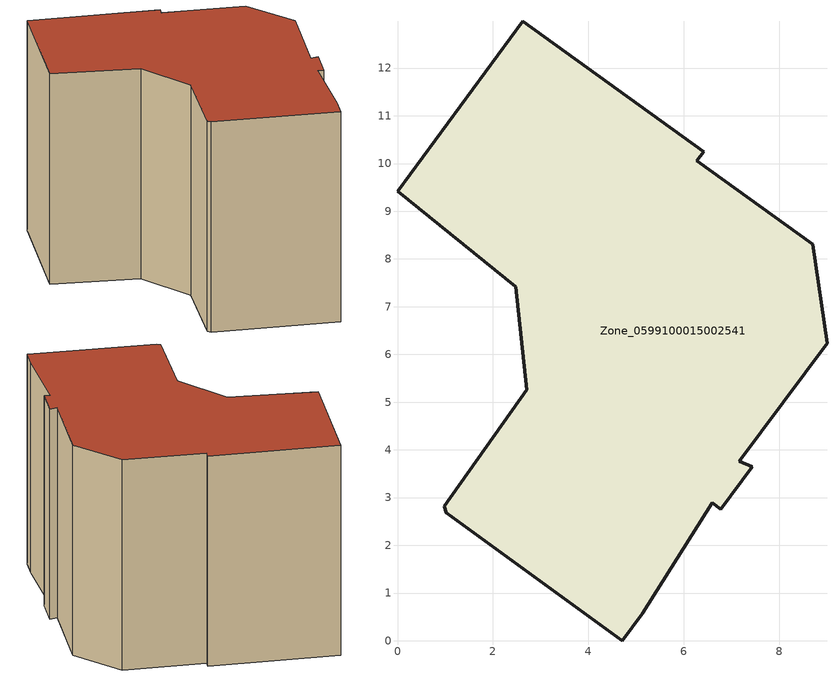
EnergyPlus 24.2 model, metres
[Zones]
Zone_0599100015002541
 floor ground (C_G): 5.13,0.56 4.71,0 1.02,2.68 0.98,2.82 2.71,5.26 2.48,7.42 0,9.42 2.63,12.98 6.42,10.25 6.27,10.05 8.7,8.31 9,6.23 7.16,3.77 7.43,3.64 6.77,2.76 6.59,2.89 z0.92
 wall outside (C_F): 6.27,10.05 6.42,10.25 2.63,12.98 0,9.42 2.48,7.42 2.71,5.26 0.98,2.82 1.02,2.68 4.71,0 5.13,0.56 6.59,2.89 6.77,2.76 7.43,3.64 7.16,3.77 9,6.23 8.7,8.31 6.27,10.05 z0.92:8.96
 roof outside (C_R): 6.77,2.76 7.43,3.64 7.16,3.77 9,6.23 8.7,8.31 6.27,10.05 6.42,10.25 2.63,12.98 0,9.42 2.48,7.42 2.71,5.26 0.98,2.82 1.02,2.68 4.71,0 5.13,0.56 6.59,2.89 z8.96
[BUILDING]
Pand.0599100015002541: North Axis=0; Terrain=City; Loads Convergence Tolerance Value=0.04; Temperature Convergence Tolerance Value=0.4; Solar Distribution=FullExterior; Maximum Number of Warmup Days=25; Minimum Number of Warmup Days=1
[Site:Location]
Rotterdam.The.Hague.AP_ZH_NLD Design_Conditions: Latitude=51.96; Longitude=4.45; Time Zone=1; Elevation=-4.5
[SITE:GROUNDTEMPERATURE:BUILDINGSURFACE]
18, 18, 18, 18, 18, 18, 18, 18, 18, 18, 18, 18
[MATERIAL] Thermal Absorptance=0.9; Solar Absorptance=0.7; Visible Absorptance=0.7
Name | Roughness | Thickness | Conductivity | Density | Specific Heat
G.TI.1975-1991 | MediumSmooth | 0.15 | 0.288461 | 540 | 1210
F.TI.1975-1991 | Rough | 0.3 | 0.230769 | 1920 | 840
R.TI.1975-1991 | MediumRough | 0.2 | 0.153846 | 1500 | 1000
[CONSTRUCTION]
C_G: G.TI.1975-1991
C_F: F.TI.1975-1991
C_R: R.TI.1975-1991
[ZONE]
Zone_0599100015002541: Type=1; Multiplier=1; Ceiling Height=Autocalculate; Volume=Autocalculate; Floor Area=autocalculate; Part of Total Floor Area=Yes
[ZONEINFILTRATION:DESIGNFLOWRATE]
Infil_Zone_0599100015002541: Zone or ZoneList or Space or SpaceList=Zone_0599100015002541; Schedule=AlwaysOn; Design Flow Rate Calculation Method=Flow/Area; Flow Rate per Floor Area=0.003; Constant Term Coefficient=1; Temperature Term Coefficient=0; Velocity Term Coefficient=0; Velocity Squared Term Coefficient=0
[HVACTEMPLATE:ZONE:IDEALLOADSAIRSYSTEM]
Zone_0599100015002541: Maximum Heating Supply Air Temperature=50; Minimum Cooling Supply Air Temperature=13; Maximum Heating Supply Air Humidity Ratio=0.0156; Minimum Cooling Supply Air Humidity Ratio=0.0077; Heating Limit=NoLimit; Cooling Limit=NoLimit; Dehumidification Control Type=ConstantSensibleHeatRatio; Cooling Sensible Heat Ratio=0.7; Dehumidification Setpoint=60; Humidification Control Type=None; Humidification Setpoint=30; Outdoor Air Method=None; Outdoor Air Flow Rate per Person=0.00944; Outdoor Air Flow Rate per Zone Floor Area=0; Outdoor Air Flow Rate per Zone=0; Demand Controlled Ventilation Type=None; Outdoor Air Economizer Type=NoEconomizer; Heat Recovery Type=None; Sensible Heat Recovery Effectiveness=0.7; Latent Heat Recovery Effectiveness=0.65
[ZONECONTROL:THERMOSTAT]
ThermostatControl_Zone_0599100015002541: Zone or ZoneList=Zone_0599100015002541; Control Type Schedule=DualSetpointControlType; Control 1=Thermostat_Zone_0599100015002541; Temperature Difference Between Cutout And Setpoint=0
[THERMOSTATSETPOINT:DUALSETPOINT]
Thermostat_Zone_0599100015002541: Heating Setpoint Temperature Schedule=HeatingSetpoint_Zone_0599100015002541; Cooling Setpoint Temperature Schedule=CoolingSetpoint_Zone_0599100015002541
[SCHEDULE:COMPACT]
HeatingSetpoint_Zone_0599100015002541: Through: 12/31, For: AllDays, Until: 24:00, 21
CoolingSetpoint_Zone_0599100015002541: Through: 12/31, For: AllDays, Until: 24:00, 24
DualSetpointControlType: Through: 12/31, For: AllDays, Until: 24:00, 4
AlwaysOn: Through: 12/31, For: AllDays, Until: 24:00, 1
